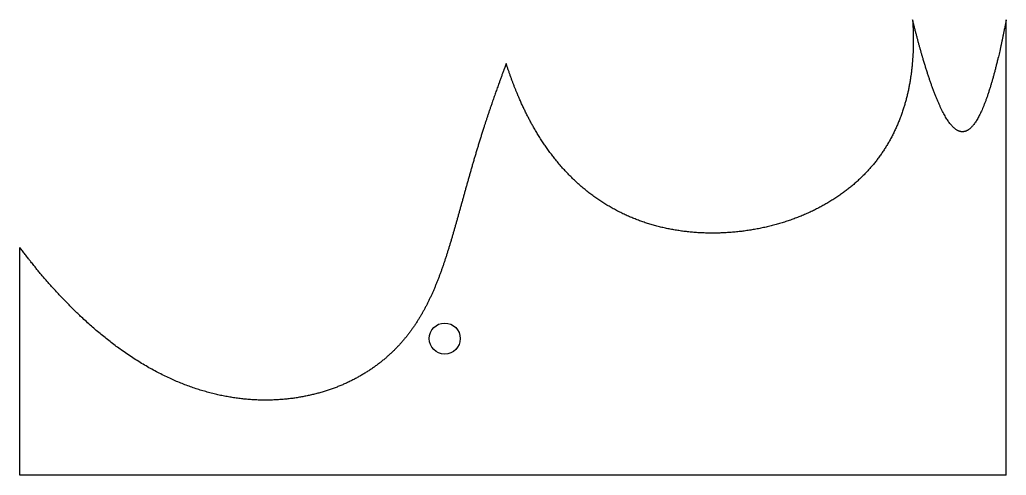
# Model space of a CAD drawing. Header units: millimetres. Extents: x 80 to 210, y -10 to 50.
import ezdxf

# ---------------------------------------------------------------- set-up
doc = ezdxf.new("R2010")
doc.units = ezdxf.units.MM
doc.layers.get('0').update_dxf_attribs({"linetype": 'CONTINUOUS'})

msp = doc.modelspace()

# ---------------------------------------------------------------- linework, layer by layer
for p, q in [((210, -10), (210, 50)), ((80, -10), (80, 20)), ((210, -10), (80, -10))]:
    msp.add_line(p, q)
msp.add_circle((136, 8), 2.05)
for points in [[(197.65, 50), (197.74, 48.75), (197.81, 46.3), (197.63, 42.81), (196.82, 38.54), (194.84, 33.86), (191.91, 29.85), (188.07, 26.57), (183.45, 24.08), (178.26, 22.43), (172.78, 21.69), (167.29, 21.9), (162.04, 23.11), (157.24, 25.34), (152.99, 28.57), (149.36, 32.78), (146.95, 36.9), (145.42, 40.4), (144.53, 42.92), (144.11, 44.22)], [(210, 50), (209.78, 48.88), (209.35, 46.73), (208.68, 43.81), (207.79, 40.51), (206.63, 37.46), (205.45, 35.56), (204.23, 34.92), (202.98, 35.57), (201.69, 37.48), (200.38, 40.54), (199.3, 43.83), (198.48, 46.74), (197.93, 48.88), (197.65, 50)], [(144.11, 44.22), (143.77, 43.33), (143.11, 41.54), (142.15, 38.87), (140.97, 35.33), (139.64, 30.92), (138.43, 26.56), (137.26, 22.28), (136.03, 18.12), (134.57, 14.15), (132.7, 10.45), (130.26, 7.14), (127.15, 4.31), (123.39, 2.07), (119.08, 0.52), (114.36, -0.25), (109.4, -0.17), (104.33, 0.83), (99.27, 2.76), (94.28, 5.63), (89.39, 9.43), (85.57, 13.21), (82.76, 16.45), (80.92, 18.79), (80, 20)]]:
    msp.add_open_spline(points, degree=5)

doc.saveas('drawing.dxf')
